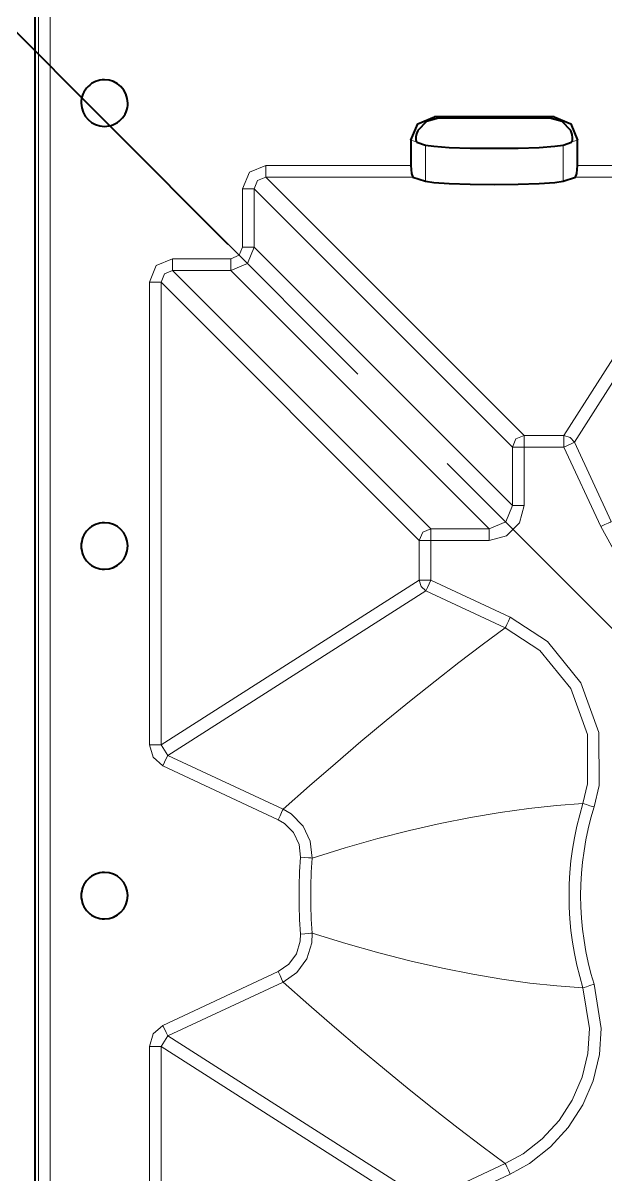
# Model space of a CAD drawing. Header units: millimetres. Extents: x 0 to 2941, y -405 to 1422.
# Drawn here: x 120.6 to 170.6, y 174.2 to 273.1 of the extents above; entities that cross this region are included whole.
import ezdxf

# ---------------------------------------------------------------- set-up
doc = ezdxf.new("R2010")
doc.units = ezdxf.units.MM
doc.layers.add('FINE', color=9, linetype='Continuous')
doc.layers.add('OUTLINE', color=7, linetype='Continuous')

msp = doc.modelspace()

# ---------------------------------------------------------------- linework, layer by layer
at = {"layer": 'FINE', "lineweight": 9}
for p, q in [((121.907, 135.691), (121.907, 685.664)), ((122.907, 685.664), (122.907, 135.691)), ((116.179, 276.078), (128.928, 263.329)), ((155.886, 264.995), (156.239, 264.882)), ((165.813, 264.882), (166.166, 264.995)), ((154.36, 262.855), (153.876, 263.012)), ((168.177, 263.012), (167.692, 262.855)), ((155.117, 259.486), (155.117, 262.592)), ((166.935, 262.592), (166.935, 259.486)), ((141.418, 260.835), (153.876, 260.835)), ((168.177, 260.835), (181.126, 260.835)), ((141.418, 259.837), (163.59, 237.665)), ((154.042, 259.837), (141.418, 259.837)), ((167, 237.665), (181.126, 259.837)), ((182.03, 259.26), (167.905, 237.089)), ((181.126, 259.837), (168.01, 259.837)), ((139.422, 253.834), (139.422, 258.839)), ((162.592, 236.667), (140.42, 258.839)), ((140.42, 258.839), (140.42, 253.834)), ((136.577, 255.68), (149.326, 242.931)), ((140.42, 253.834), (162.592, 231.662)), ((133.418, 252.835), (138.423, 252.835)), ((133.418, 251.837), (155.59, 229.665)), ((138.423, 251.837), (133.418, 251.837)), ((160.595, 229.665), (138.423, 251.837)), ((131.422, 211.131), (131.422, 250.838)), ((154.592, 228.666), (132.42, 250.838)), ((132.42, 250.838), (132.42, 211.131)), ((163.59, 237.665), (167, 237.665)), ((162.592, 231.662), (162.592, 236.667)), ((170.173, 229.863), (167, 236.667)), ((167.905, 237.089), (171.078, 230.284)), ((156.976, 235.281), (233.47, 158.787)), ((155.59, 229.665), (160.595, 229.665)), ((154.592, 225.257), (154.592, 228.666)), ((155.59, 228.666), (155.59, 225.257)), ((160.595, 228.666), (155.59, 228.666)), ((132.42, 211.131), (154.592, 225.257)), ((155.168, 224.352), (132.997, 210.227)), ((161.972, 221.179), (155.168, 224.352)), ((132.42, 211.131), (132.997, 210.227)), ((132.997, 210.227), (142.9, 205.609)), ((142.478, 204.704), (132.575, 209.322)), ((132.575, 187.059), (142.478, 191.677)), ((142.9, 190.772), (132.997, 186.154)), ((132.997, 186.154), (132.42, 185.249)), ((132.997, 186.154), (155.168, 172.029)), ((131.422, 145.542), (131.422, 185.249)), ((154.592, 171.124), (132.42, 185.249)), ((132.42, 185.249), (132.42, 145.542)), ((155.168, 172.029), (161.972, 175.202)), ((162.394, 174.297), (155.59, 171.124))]:
    msp.add_line(p, q, dxfattribs=at)
for points in [[(139.422, 258.839), (140.006, 260.251), (141.418, 260.835)], [(141.418, 260.835), (141.418, 260.149), (141.418, 259.837)], [(141.418, 259.837), (140.711, 259.546), (140.42, 258.839)], [(139.422, 258.839), (140.108, 258.839), (140.42, 258.839)], [(140.42, 253.834), (139.834, 252.423), (138.423, 251.837)], [(138.423, 252.835), (139.129, 253.128), (139.422, 253.834)], [(139.422, 253.834), (140.108, 253.834), (140.42, 253.834)], [(131.422, 250.838), (132.006, 252.251), (133.418, 252.835)], [(133.418, 252.835), (133.418, 252.149), (133.418, 251.837)], [(138.423, 252.835), (138.423, 252.149), (138.423, 251.837)], [(133.418, 251.837), (132.711, 251.546), (132.42, 250.838)], [(131.422, 250.838), (132.108, 250.838), (132.42, 250.838)], [(162.592, 236.667), (162.886, 237.372), (163.59, 237.665)], [(163.59, 236.667), (163.59, 237.353), (163.59, 237.665)], [(167, 236.667), (167, 237.353), (167, 237.665)], [(167, 237.665), (167.537, 237.508), (167.905, 237.089)], [(163.59, 236.667), (162.904, 236.667), (162.592, 236.667)], [(167, 236.667), (163.59, 236.667), (163.59, 231.662)], [(167, 236.667), (167.623, 236.957), (167.905, 237.089)], [(163.59, 231.662), (163.189, 230.163), (162.093, 229.068), (160.595, 228.666)], [(160.595, 229.665), (162.009, 230.248), (162.592, 231.662)], [(163.59, 231.662), (162.904, 231.662), (162.592, 231.662)], [(170.173, 229.863), (170.508, 230.019), (170.795, 230.153), (170.995, 230.246), (171.078, 230.284)], [(154.592, 228.666), (154.886, 229.371), (155.59, 229.665)], [(155.59, 228.666), (155.59, 229.353), (155.59, 229.665)], [(160.595, 228.666), (160.595, 229.353), (160.595, 229.665)], [(186.46, 222.657), (182.672, 222.049), (180.428, 222.197), (178.177, 222.735), (176.11, 223.618), (174.166, 224.871), (172.508, 226.388), (171.087, 228.213), (170.173, 229.863)], [(155.59, 228.666), (154.904, 228.666), (154.592, 228.666)], [(155.59, 225.257), (154.904, 225.257), (154.592, 225.257)], [(155.168, 224.352), (154.749, 224.72), (154.592, 225.257)], [(155.59, 225.257), (155.3, 224.634), (155.168, 224.352)], [(162.394, 222.084), (162.238, 221.749), (162.104, 221.462), (162.011, 221.262), (161.972, 221.179)], [(142.9, 205.609), (145.159, 207.605), (147.388, 209.537), (149.585, 211.406), (151.751, 213.211), (153.886, 214.953), (155.953, 216.602), (157.989, 218.189), (159.996, 219.715), (161.972, 221.179)], [(168.647, 206.094), (169.048, 207.795), (169.02, 212.003), (167.601, 215.966), (164.948, 219.237), (161.973, 221.179)], [(131.422, 211.131), (132.108, 211.131), (132.42, 211.131)], [(132.575, 209.322), (131.734, 210.059), (131.422, 211.131)], [(132.575, 209.322), (132.865, 209.944), (132.997, 210.227)], [(142.478, 204.704), (142.634, 205.039), (142.768, 205.326), (142.861, 205.525), (142.9, 205.609)], [(142.9, 205.609), (143.6, 205.198), (144.615, 204.165), (145.232, 202.855), (145.381, 201.415)], [(169.6, 205.798), (169.247, 205.907), (168.944, 206.001), (168.734, 206.067), (168.646, 206.094)], [(144.385, 201.481), (144.271, 202.588), (143.797, 203.595), (143.016, 204.388), (142.478, 204.704)], [(144.385, 201.481), (144.753, 201.456), (145.07, 201.435), (145.289, 201.421), (145.381, 201.415)], [(142.478, 191.677), (143.394, 192.31), (144.048, 193.211), (144.367, 194.277), (144.385, 194.9)], [(145.381, 194.966), (145.358, 194.155), (144.942, 192.768), (144.091, 191.596), (142.9, 190.772)], [(144.385, 194.9), (144.753, 194.925), (145.07, 194.946), (145.289, 194.96), (145.381, 194.966)], [(145.381, 194.966), (148.285, 194.071), (151.121, 193.271), (153.884, 192.567), (156.574, 191.958), (159.186, 191.442), (161.674, 191.025), (164.082, 190.696), (166.407, 190.45), (168.646, 190.287)], [(142.478, 191.677), (142.634, 191.342), (142.768, 191.055), (142.861, 190.856), (142.9, 190.772)], [(161.972, 175.202), (159.96, 176.693), (157.916, 178.249), (155.841, 179.868), (153.735, 181.55), (151.597, 183.296), (149.468, 185.073), (147.309, 186.911), (145.119, 188.811), (142.9, 190.772)], [(161.972, 175.202), (163.501, 176.049), (165.147, 177.323), (166.597, 178.9), (167.729, 180.647), (168.575, 182.616), (169.064, 184.64), (169.211, 186.779), (168.647, 190.287)], [(169.6, 190.583), (170.208, 186.796), (170.06, 184.552), (169.522, 182.301), (168.639, 180.234), (167.386, 178.29), (165.869, 176.631), (164.044, 175.211), (162.394, 174.297)], [(169.6, 190.583), (169.247, 190.474), (168.944, 190.38), (168.734, 190.314), (168.646, 190.287)], [(131.422, 185.249), (131.734, 186.322), (132.575, 187.059)], [(132.575, 187.059), (132.865, 186.437), (132.997, 186.154)], [(131.422, 185.249), (132.108, 185.249), (132.42, 185.249)], [(162.394, 174.297), (162.238, 174.632), (162.104, 174.919), (162.011, 175.119), (161.972, 175.202)]]:
    msp.add_lwpolyline(points, dxfattribs=at)
for points in [[(155.59, 225.257), (162.394, 222.084), (165.606, 219.987), (168.47, 216.456), (170.003, 212.177), (170.033, 207.634), (169.6, 205.798, 0.151872), (169.6, 190.583)], [(168.646, 206.094), (166.366, 205.927), (163.996, 205.675), (161.541, 205.335), (159.002, 204.905), (156.384, 204.383), (153.738, 203.778), (151.02, 203.083), (148.234, 202.295), (145.381, 201.415, 0.033086), (145.381, 194.966)], [(168.646, 206.094, 0.151871), (168.646, 190.287)], [(144.385, 201.481, 0.033064), (144.385, 194.9)]]:
    msp.add_lwpolyline(points, format="xyb", dxfattribs=at)
at = {"layer": 'OUTLINE', "lineweight": 40}
for p, q in [((70.282, 321.975), (138.164, 254.093)), ((166.166, 264.995), (155.886, 264.995)), ((153.876, 263.012), (153.876, 260.835)), ((168.177, 260.835), (168.177, 263.012)), ((154.36, 262.855), (154.394, 262.825)), ((154.394, 262.825), (155.117, 262.592)), ((166.935, 262.592), (167.658, 262.825)), ((167.658, 262.825), (167.692, 262.855)), ((154.042, 259.837), (155.117, 259.486)), ((166.935, 259.486), (168.01, 259.837))]:
    msp.add_line(p, q, dxfattribs=at)
msp.add_lwpolyline([(121.575, 1265.691), (121.575, 135.691, 0.414211), (131.567, 125.699)], format="xyb", dxfattribs=at)
for points in [[(129.567, 266.19, 0.414201), (127.567, 268.191, 0.414226), (125.567, 266.19, 0.414201), (127.567, 264.19, 0.414226)], [(125.567, 228.19, 0.414226), (127.567, 226.191, 0.414201), (129.567, 228.19, 0.414201), (127.567, 230.19, 0.414226)], [(129.567, 198.19, 0.414201), (127.567, 200.19, 0.414226), (125.567, 198.19, 0.414226), (127.567, 196.19, 0.414201)]]:
    msp.add_lwpolyline(points, format="xyb", close=True, dxfattribs=at)
for points in [[(153.876, 263.012), (154.463, 264.415), (155.886, 264.995)], [(165.813, 264.882), (156.239, 264.882), (155.198, 264.597), (154.459, 263.823)], [(167.593, 263.823), (166.854, 264.597), (165.813, 264.882)], [(166.166, 264.995), (167.589, 264.415), (168.177, 263.012)], [(154.459, 263.823), (154.348, 263.554), (154.296, 263.289), (154.297, 263.075), (154.332, 262.913), (154.36, 262.855)], [(167.692, 262.855), (167.742, 262.989), (167.76, 263.216), (167.722, 263.489), (167.629, 263.751), (167.593, 263.823)], [(155.117, 262.592), (155.83, 262.481), (157.169, 262.39), (158.974, 262.331), (161.026, 262.31), (163.078, 262.331), (164.883, 262.39), (166.222, 262.481), (166.935, 262.592)], [(153.876, 260.835), (153.924, 260.149), (154.042, 259.837)], [(168.01, 259.837), (168.129, 260.149), (168.177, 260.835)], [(155.117, 259.486), (155.83, 259.373), (157.169, 259.281), (158.974, 259.221), (161.026, 259.201), (163.078, 259.221), (164.883, 259.281), (166.222, 259.373), (166.935, 259.486)]]:
    msp.add_lwpolyline(points, dxfattribs=at)

doc.saveas('drawing.dxf')
